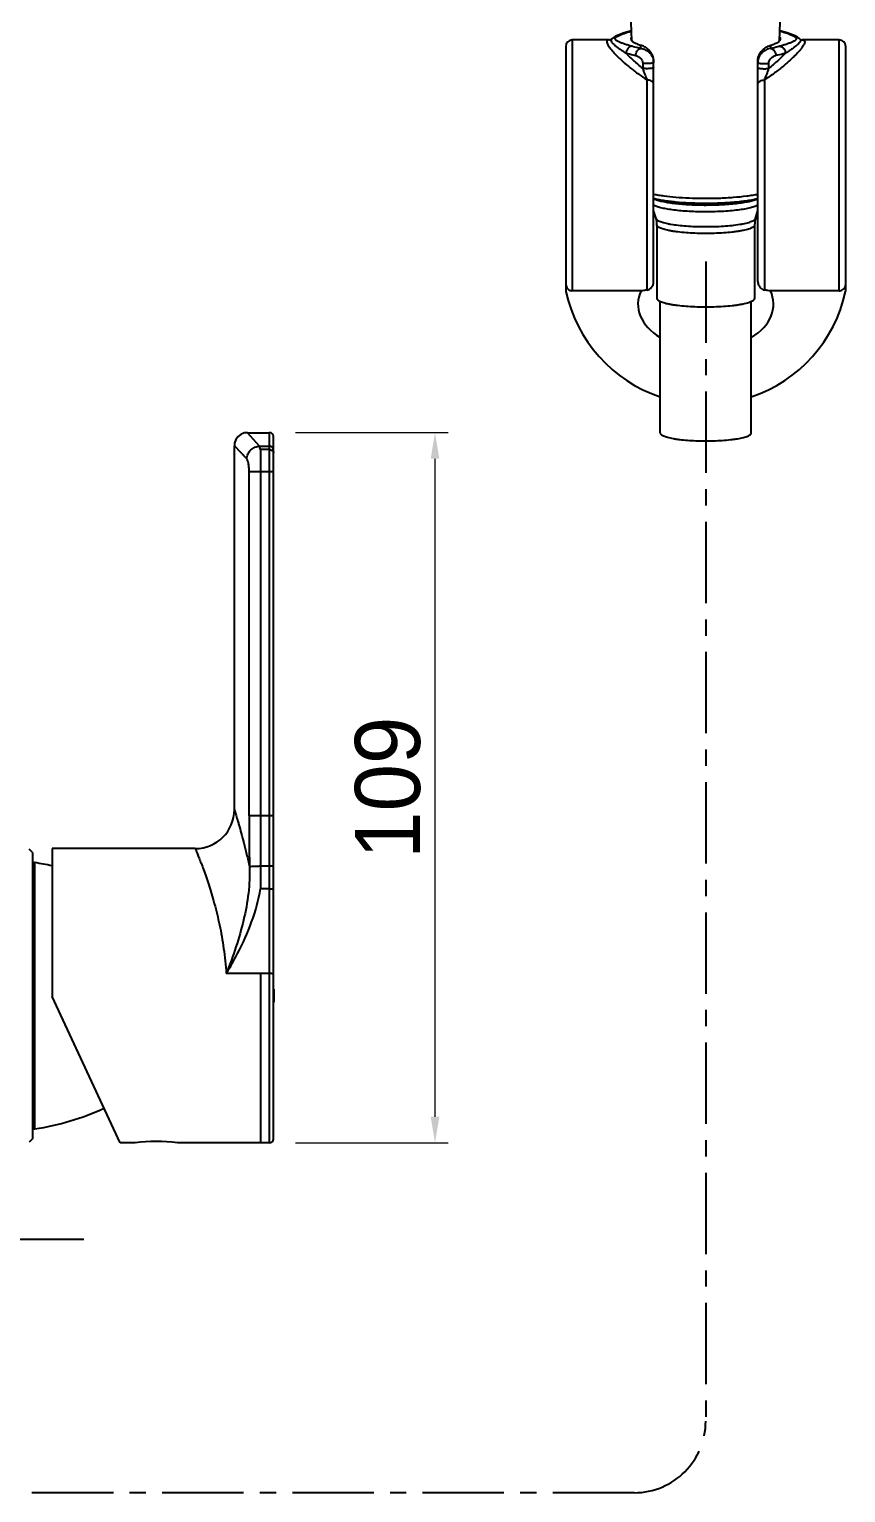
# Model space of a CAD drawing. Extents: x 912 to 2041, y 618 to 1444.
# Drawn here: x 1286.4 to 1411.8, y 733.1 to 957.9 of the extents above; entities that cross this region are included whole.
import ezdxf

# ---------------------------------------------------------------- set-up
doc = ezdxf.new("R2010")
doc.units = 0
doc.header["$LTSCALE"] = 10
doc.header["$MEASUREMENT"] = 0
doc.header["$PDMODE"] = 3
doc.header["$PDSIZE"] = -10
doc.linetypes.add('CENTER', pattern=[2, 1.25, -0.25, 0.25, -0.25])
doc.layers.get('0').update_dxf_attribs({"linetype": 'CONTINUOUS'})
doc.layers.get('DEFPOINTS').update_dxf_attribs({"linetype": 'CONTINUOUS'})
doc.layers.add('DEFAULT_1', color=7, linetype='CENTER')
doc.styles.add('Daelim Dimension', font='H2GTRE.TTF')
doc.dimstyles.new('DEFAULT', dxfattribs={"dimscale": 2, "dimtxt": 2, "dimasz": 2, "dimexe": 0, "dimexo": 2, "dimgap": 1, "dimtad": 1, "dimdec": 1, "dimzin": 9, "dimdsep": 46, "dimtxsty": 'Daelim Dimension', "dimcen": 0.5, "dimclrd": 252, "dimclre": 252, "dimclrt": 3, "dimadec": 1, "dimazin": 0, "dimtfac": 1, "dimtdec": 1, "dimtix": 1, "dimtmove": 0, "dimatfit": 3, "dimfxl": 1, "dimtolj": 1, "dimtzin": 1, "dimlwd": 9, "dimlwe": 9, "dimarcsym": 0})

# ---------------------------------------------------------------- blocks, each defined once
blk = doc.blocks.new('*D6')
at = {"color": 5, "lineweight": 9, "ltscale": 0.5, "transparency": 16777216}
for p, q in [((1327.3, 895.94), (1350.72, 895.94)), ((1348.72, 891.94), (1348.72, 790.84)), ((1327.3, 786.84), (1350.72, 786.84))]:
    blk.add_line(p, q, dxfattribs=at)
at = {"color": 5, "ltscale": 0.5, "transparency": 16777216}
for points in [[(1348.06, 891.94), (1349.39, 891.94), (1348.72, 895.94)], [(1348.06, 790.84), (1349.39, 790.84), (1348.72, 786.84)]]:
    blk.add_solid(points, dxfattribs=at)
at = {"layer": 'DEFPOINTS', "color": 0, "ltscale": 0.5, "transparency": 16777216}
for p in [(1323.3, 895.94), (1323.3, 786.84), (1348.72, 786.84)]:
    blk.add_point(p, dxfattribs=at)
at = {"color": 7, "ltscale": 0.5, "transparency": 16777216, "insert": (1341.49, 841.39), "char_height": 10, "attachment_point": 5, "rotation": 90, "style": 'Daelim Dimension'}
blk.add_mtext('\\A1;109', dxfattribs=at)

msp = doc.modelspace()

# ---------------------------------------------------------------- linework, layer by layer
at = {"color": 7, "linetype": 'Continuous'}
for p, q in [((1378.97, 956.14), (1378.86, 958.99)), ((1401.66, 956.14), (1401.76, 958.99)), ((1375.53, 956.28), (1369.81, 956.28)), ((1375.87, 956.44), (1375.87, 956.44)), ((1376.6, 956.89), (1376.59, 956.89)), ((1404.03, 956.89), (1404.03, 956.89)), ((1404.76, 956.45), (1404.76, 956.45)), ((1405.1, 956.28), (1405.1, 956.28)), ((1410.81, 956.28), (1405.1, 956.28)), ((1368.81, 955.28), (1368.81, 917.84)), ((1411.81, 917.84), (1411.81, 955.28)), ((1382.31, 919.14), (1382.31, 953.06)), ((1398.31, 919.14), (1398.31, 953.06)), ((1382.67, 928.85), (1382.31, 930.08)), ((1397.96, 928.85), (1398.31, 930.08)), ((1382.81, 927.84), (1382.81, 916.57)), ((1397.81, 927.84), (1397.81, 916.57)), ((1380.38, 917.74), (1369.81, 917.74)), ((1410.81, 917.74), (1400.25, 917.74)), ((1383.31, 895.89), (1383.31, 916.11)), ((1397.31, 895.89), (1397.31, 916.11)), ((1319.9, 895.93), (1323.3, 895.93)), ((1323.9, 787.44), (1323.9, 895.34)), ((1317.9, 838.04), (1317.9, 893.93)), ((1321.9, 893.36), (1321.9, 889.99)), ((1321.9, 889.99), (1321.9, 825.88)), ((1286.9, 831.44), (1286.4, 831.94)), ((1311.9, 832.04), (1289.9, 832.04)), ((1289.9, 832.04), (1289.9, 809.33)), ((1286.9, 831.44), (1286.9, 787.44)), ((1323.9, 810.44), (1324, 810.44)), ((1324, 808.44), (1324, 810.44)), ((1300.38, 786.84), (1289.9, 809.33)), ((1323.9, 808.44), (1324, 808.44)), ((1286.9, 787.44), (1286.4, 786.94)), ((1302.65, 786.84), (1300.38, 786.84)), ((1323.3, 786.84), (1309.15, 786.84))]:
    msp.add_line(p, q, dxfattribs=at)
at = {"color": 9, "linetype": 'Continuous'}
for p, q in [((1369.81, 956.28), (1369.81, 917.74)), ((1410.81, 917.74), (1410.81, 956.28)), ((1380.31, 955.47), (1380.31, 954.96)), ((1400.31, 954.96), (1400.31, 955.47)), ((1380.63, 952.68), (1380.63, 951.9)), ((1399.99, 951.9), (1399.99, 952.68)), ((1381.31, 917.85), (1381.31, 950.11)), ((1399.31, 950.11), (1399.31, 917.85)), ((1389.9, 931.94), (1389.99, 931.94)), ((1390.06, 929.86), (1390.01, 929.86)), ((1390.08, 927.59), (1390.14, 927.59)), ((1390.14, 926.53), (1390.09, 926.53)), ((1321.76, 893.88), (1319.9, 895.93)), ((1323.3, 786.84), (1323.3, 895.93)), ((1317.9, 893.93), (1319.8, 891.93)), ((1318.59, 893.2), (1319.8, 891.94)), ((1321.76, 893.88), (1323.3, 893.88)), ((1323.3, 893.36), (1321.9, 893.36)), ((1320.17, 889.99), (1323.9, 889.99)), ((1320.17, 837.05), (1320.17, 889.99)), ((1323.9, 837.05), (1320.17, 837.05)), ((1287.24, 788.99), (1287.24, 829.88)), ((1321.9, 829.37), (1323.3, 829.37)), ((1323.3, 825.88), (1321.9, 825.88)), ((1323.3, 812.85), (1316.66, 812.85)), ((1321.9, 812.85), (1321.9, 786.84))]:
    msp.add_line(p, q, dxfattribs=at)
at = {"color": 7, "linetype": 'Continuous'}
for points in [[(1375.53, 956.28), (1375.57, 956.28), (1375.74, 956.35)], [(1376.6, 956.89), (1376.22, 956.7), (1375.74, 956.35)], [(1378.91, 957.67), (1377.8, 957.36), (1376.59, 956.89)], [(1404.03, 956.89), (1402.82, 957.36), (1401.71, 957.67)], [(1404.76, 956.45), (1404.4, 956.7), (1404.03, 956.89)], [(1404.76, 956.44), (1404.88, 956.36), (1405.06, 956.29), (1405.1, 956.28)], [(1319.9, 895.93), (1319.48, 895.89), (1318.94, 895.69), (1318.48, 895.34), (1318.13, 894.88), (1317.94, 894.34), (1317.9, 893.93)]]:
    msp.add_lwpolyline(points, dxfattribs=at)
for centre, radius, start, end in [((1369.81, 955.28), 1, 90, 180), ((1410.81, 955.28), 1, 0, 90), ((1379.18, 927.84), 3.64, 359.9792, 16.1872), ((1401.46, 927.84), 3.64, 163.8286, 180.0051), ((1369.81, 917.84), 1, 180, 192.1246), ((1390.31, 922.25), 21.97, 192.1246, 251.4257), ((1390.31, 922.25), 21.97, 288.5737, 347.8754), ((1410.81, 917.84), 1, 347.8754, 0), ((1323.3, 895.34), 0.6, 0, 90), ((1311.9, 838.04), 6, 270, 0), ((1287.2, 829.59), 0.3, 81.4203, 180), ((1281.27, 790.31), 40.02, 77.5407, 81.421), ((1281.27, 828.54), 40, 278.5776, 294.5613), ((1287.2, 789.28), 0.3, 180, 278.5797), ((1305.9, 764.47), 22.6, 81.7316, 98.2684), ((1323.3, 787.44), 0.6, 270, 0)]:
    msp.add_arc(centre, radius, start, end, dxfattribs=at)
at = {"color": 9, "linetype": 'Continuous'}
for centre, radius, start, end in [((1397.67, 975.45), 30.16, 234.1906, 234.3619), ((1397.15, 974.72), 29.26, 234.3547, 236.9957), ((1396.42, 973.62), 27.95, 237.0196, 237.2662), ((1976.39, 837.03), 656.22, 179.99803, 180.67654)]:
    msp.add_arc(centre, radius, start, end, dxfattribs=at)
at = {"color": 7, "linetype": 'Continuous'}
for start_param, end_param in [(2.83769, 3.973626), (-0.831822, 0.303903)]:
    msp.add_ellipse((1390.31, 915.67), major_axis=(10.41, 0), ratio=0.664597, start_param=start_param, end_param=end_param, dxfattribs=at)
at = {"color": 9, "linetype": 'Continuous'}
for points, knots in [([(1375.53, 956.28), (1375.49, 956.28), (1375.42, 956.28), (1375.3, 956.25), (1375.2, 956.2), (1375.14, 956.12), (1375.11, 956.05), (1375.11, 955.96), (1375.13, 955.82), (1375.21, 955.62), (1375.37, 955.34), (1375.59, 955.03), (1375.87, 954.67), (1376.22, 954.28), (1376.62, 953.86), (1377.08, 953.41), (1377.77, 952.77), (1378.75, 951.94), (1379.58, 951.31), (1380.02, 950.99)], [0, 0, 0, 0, 0.014505, 0.027033, 0.04736, 0.056566, 0.066198, 0.077028, 0.089613, 0.121173, 0.162147, 0.212672, 0.272382, 0.340697, 0.4169, 0.500248, 0.590013, 0.786011, 1, 1, 1, 1]), ([(1375.87, 956.44), (1375.84, 956.42), (1375.8, 956.37), (1375.76, 956.28), (1375.76, 956.17), (1375.79, 956.06), (1375.86, 955.94), (1375.99, 955.76), (1376.24, 955.53), (1376.6, 955.23), (1377.04, 954.91), (1377.54, 954.57), (1377.89, 954.34), (1378.08, 954.22)], [0, 0, 0, 0, 0.030601, 0.059044, 0.088451, 0.121811, 0.161199, 0.207506, 0.321206, 0.46122, 0.623562, 0.803937, 1, 1, 1, 1]), ([(1378.94, 955.29), (1378.75, 955.35), (1378.39, 955.45), (1377.87, 955.62), (1377.45, 955.76), (1377.15, 955.88), (1376.96, 955.96), (1376.78, 956.05), (1376.64, 956.14), (1376.52, 956.23), (1376.44, 956.32), (1376.4, 956.42), (1376.41, 956.53), (1376.47, 956.62), (1376.53, 956.68), (1376.56, 956.71)], [0, 0, 0, 0, 0.183247, 0.358961, 0.521575, 0.596008, 0.664683, 0.726584, 0.780793, 0.826692, 0.864377, 0.895784, 0.925494, 0.959073, 1, 1, 1, 1]), ([(1376.56, 956.71), (1376.57, 956.71), (1376.6, 956.74), (1376.64, 956.76), (1376.66, 956.78)], [0, 0, 0, 0, 0.236416, 1, 1, 1, 1]), ([(1377.01, 956.97), (1376.97, 956.97), (1376.83, 956.97), (1376.69, 956.94), (1376.6, 956.89)], [0, 0, 0, 0, 0.240349, 1, 1, 1, 1]), ([(1376.66, 956.78), (1376.67, 956.79), (1376.7, 956.8), (1376.72, 956.82), (1376.74, 956.83)], [0, 0, 0, 0, 0.242431, 1, 1, 1, 1]), ([(1376.74, 956.83), (1376.76, 956.84), (1376.85, 956.89), (1376.94, 956.94), (1377.01, 956.97)], [0, 0, 0, 0, 0.23334, 1, 1, 1, 1]), ([(1377.01, 956.97), (1377.14, 957.03), (1377.76, 957.29), (1378.4, 957.49), (1378.91, 957.63)], [0, 0, 0, 0, 0.217592, 1, 1, 1, 1]), ([(1405.1, 956.28), (1405.14, 956.28), (1405.22, 956.27), (1405.32, 956.25), (1405.4, 956.21), (1405.47, 956.16), (1405.5, 956.08), (1405.52, 955.99), (1405.51, 955.89), (1405.46, 955.72), (1405.34, 955.47), (1405.12, 955.13), (1404.82, 954.75), (1404.44, 954.32), (1404, 953.85), (1403.49, 953.36), (1402.92, 952.84), (1402.06, 952.1), (1400.87, 951.16), (1399.85, 950.46), (1399.31, 950.11)], [0, 0, 0, 0, 0.013295, 0.02458, 0.034228, 0.042889, 0.051493, 0.060999, 0.072136, 0.085358, 0.11882, 0.162094, 0.214954, 0.276794, 0.34683, 0.424207, 0.508099, 0.597699, 0.791268, 1, 1, 1, 1]), ([(1404.07, 956.7), (1404.1, 956.68), (1404.16, 956.62), (1404.21, 956.52), (1404.22, 956.42), (1404.18, 956.32), (1404.1, 956.23), (1403.99, 956.14), (1403.84, 956.05), (1403.67, 955.96), (1403.47, 955.88), (1403.17, 955.76), (1402.76, 955.62), (1402.23, 955.45), (1401.87, 955.35), (1401.69, 955.29)], [0, 0, 0, 0, 0.040708, 0.074131, 0.103803, 0.135284, 0.173093, 0.219113, 0.273419, 0.335391, 0.40411, 0.478565, 0.641172, 0.816831, 1, 1, 1, 1]), ([(1401.72, 957.63), (1401.91, 957.58), (1402.55, 957.39), (1403.18, 957.17), (1403.62, 956.97)], [0, 0, 0, 0, 0.284713, 1, 1, 1, 1]), ([(1404.76, 956.45), (1404.78, 956.42), (1404.83, 956.37), (1404.87, 956.28), (1404.87, 956.17), (1404.83, 956.06), (1404.77, 955.94), (1404.63, 955.76), (1404.39, 955.53), (1404.03, 955.23), (1403.59, 954.91), (1403.09, 954.57), (1402.73, 954.33), (1402.55, 954.22)], [0, 0, 0, 0, 0.031042, 0.059533, 0.088822, 0.122069, 0.161409, 0.207715, 0.321448, 0.461263, 0.623533, 0.80469, 1, 1, 1, 1]), ([(1403.62, 956.97), (1403.65, 956.97), (1403.79, 956.97), (1403.93, 956.94), (1404.03, 956.89)], [0, 0, 0, 0, 0.240353, 1, 1, 1, 1]), ([(1403.62, 956.97), (1403.64, 956.96), (1403.73, 956.91), (1403.82, 956.87), (1403.89, 956.83)], [0, 0, 0, 0, 0.266399, 1, 1, 1, 1]), ([(1403.89, 956.83), (1403.89, 956.83), (1403.92, 956.81), (1403.94, 956.8), (1403.96, 956.78)], [0, 0, 0, 0, 0.25719, 1, 1, 1, 1]), ([(1403.96, 956.78), (1403.97, 956.78), (1404.01, 956.75), (1404.04, 956.72), (1404.07, 956.7)], [0, 0, 0, 0, 0.264232, 1, 1, 1, 1]), ([(1378.94, 955.29), (1378.83, 955.28), (1378.66, 955.22), (1378.46, 955.08), (1378.32, 954.94), (1378.21, 954.77), (1378.11, 954.54), (1378.08, 954.34), (1378.08, 954.22)], [0, 0, 0, 0, 0.222598, 0.348276, 0.480402, 0.615757, 0.750262, 1, 1, 1, 1]), ([(1379.56, 953.86), (1379.42, 953.89), (1378.93, 953.99), (1378.43, 954.11), (1378.08, 954.22)], [0, 0, 0, 0, 0.271256, 1, 1, 1, 1]), ([(1380.63, 951.9), (1380.16, 952.28), (1379.29, 953.03), (1378.46, 953.83), (1378.08, 954.22)], [0, 0, 0, 0, 0.526685, 1, 1, 1, 1]), ([(1380.31, 954.96), (1380.19, 954.98), (1379.73, 955.08), (1379.27, 955.19), (1378.94, 955.29)], [0, 0, 0, 0, 0.271256, 1, 1, 1, 1]), ([(1379.56, 953.86), (1379.56, 953.97), (1379.59, 954.21), (1379.7, 954.49), (1379.85, 954.7), (1380.03, 954.86), (1380.2, 954.94), (1380.31, 954.96)], [0, 0, 0, 0, 0.229707, 0.494272, 0.630559, 0.762688, 1, 1, 1, 1]), ([(1379.56, 953.86), (1379.68, 953.83), (1379.94, 953.74), (1380.29, 953.49), (1380.55, 953.13), (1380.63, 952.83), (1380.63, 952.68)], [0, 0, 0, 0, 0.226943, 0.474446, 0.737416, 1, 1, 1, 1]), ([(1380.31, 954.96), (1380.56, 954.93), (1381.06, 954.79), (1381.61, 954.41), (1381.95, 953.99), (1382.15, 953.62), (1382.28, 953.22), (1382.31, 952.95), (1382.31, 952.81)], [0, 0, 0, 0, 0.233406, 0.480917, 0.609504, 0.73975, 0.87037, 1, 1, 1, 1]), ([(1400.31, 954.96), (1400.07, 954.93), (1399.56, 954.79), (1399.02, 954.41), (1398.67, 953.99), (1398.47, 953.62), (1398.34, 953.22), (1398.31, 952.95), (1398.31, 952.81)], [0, 0, 0, 0, 0.233407, 0.480917, 0.609504, 0.73975, 0.87037, 1, 1, 1, 1]), ([(1402.55, 954.22), (1402.17, 953.83), (1401.34, 953.03), (1400.47, 952.28), (1399.99, 951.9)], [0, 0, 0, 0, 0.473322, 1, 1, 1, 1]), ([(1399.99, 952.68), (1399.99, 952.83), (1400.07, 953.13), (1400.34, 953.49), (1400.69, 953.74), (1400.94, 953.83), (1401.07, 953.86)], [0, 0, 0, 0, 0.262591, 0.525564, 0.773062, 1, 1, 1, 1]), ([(1401.69, 955.29), (1401.58, 955.26), (1401.13, 955.13), (1400.67, 955.03), (1400.31, 954.96)], [0, 0, 0, 0, 0.228414, 1, 1, 1, 1]), ([(1400.31, 954.96), (1400.43, 954.94), (1400.59, 954.86), (1400.77, 954.7), (1400.92, 954.49), (1401.04, 954.21), (1401.07, 953.97), (1401.07, 953.86)], [0, 0, 0, 0, 0.237312, 0.369442, 0.505728, 0.770294, 1, 1, 1, 1]), ([(1402.55, 954.22), (1402.44, 954.19), (1401.95, 954.05), (1401.45, 953.94), (1401.07, 953.86)], [0, 0, 0, 0, 0.228414, 1, 1, 1, 1]), ([(1401.69, 955.29), (1401.8, 955.28), (1401.97, 955.22), (1402.16, 955.08), (1402.3, 954.94), (1402.41, 954.77), (1402.52, 954.54), (1402.55, 954.34), (1402.55, 954.22)], [0, 0, 0, 0, 0.222598, 0.348276, 0.480402, 0.615757, 0.750262, 1, 1, 1, 1]), ([(1382.31, 952.81), (1382.31, 952.79), (1382.28, 952.76), (1382.24, 952.74), (1382.17, 952.72), (1382.08, 952.7), (1381.98, 952.68), (1381.85, 952.66), (1381.66, 952.64), (1381.4, 952.63), (1381.11, 952.64), (1380.85, 952.65), (1380.7, 952.67), (1380.63, 952.68)], [0, 0, 0, 0, 0.030259, 0.058022, 0.097027, 0.148436, 0.212077, 0.28705, 0.370972, 0.553254, 0.731342, 0.883395, 1, 1, 1, 1]), ([(1382.31, 952.03), (1382.31, 952), (1382.27, 951.97), (1382.22, 951.95), (1382.14, 951.93), (1382.06, 951.91), (1381.91, 951.88), (1381.7, 951.86), (1381.43, 951.85), (1381.15, 951.85), (1380.88, 951.87), (1380.71, 951.89), (1380.63, 951.9)], [0, 0, 0, 0, 0.037719, 0.070588, 0.113479, 0.165928, 0.227082, 0.370646, 0.532943, 0.700857, 0.860875, 1, 1, 1, 1]), ([(1380.63, 951.9), (1380.67, 951.74), (1380.77, 951.42), (1380.99, 950.83), (1381.18, 950.39), (1381.31, 950.11)], [0, 0, 0, 0, 0.255253, 0.515342, 1, 1, 1, 1]), ([(1398.31, 952.81), (1398.31, 952.79), (1398.34, 952.76), (1398.39, 952.74), (1398.46, 952.72), (1398.54, 952.7), (1398.65, 952.68), (1398.78, 952.66), (1398.97, 952.64), (1399.23, 952.63), (1399.52, 952.64), (1399.78, 952.65), (1399.93, 952.67), (1399.99, 952.68)], [0, 0, 0, 0, 0.030259, 0.058022, 0.097026, 0.148435, 0.212076, 0.287049, 0.370971, 0.553253, 0.731342, 0.883395, 1, 1, 1, 1]), ([(1398.31, 952.03), (1398.31, 952), (1398.35, 951.97), (1398.41, 951.95), (1398.48, 951.93), (1398.57, 951.91), (1398.72, 951.88), (1398.92, 951.86), (1399.2, 951.85), (1399.48, 951.85), (1399.75, 951.87), (1399.92, 951.89), (1399.99, 951.9)], [0, 0, 0, 0, 0.037772, 0.070644, 0.113533, 0.165979, 0.227128, 0.37068, 0.532963, 0.700865, 0.860876, 1, 1, 1, 1]), ([(1399.31, 950.11), (1399.45, 950.39), (1399.64, 950.83), (1399.86, 951.42), (1399.96, 951.74), (1399.99, 951.9)], [0, 0, 0, 0, 0.484655, 0.744744, 1, 1, 1, 1]), ([(1382.31, 949.43), (1382.31, 949.48), (1382.3, 949.58), (1382.23, 949.72), (1382.12, 949.84), (1381.93, 949.98), (1381.65, 950.08), (1381.42, 950.11), (1381.31, 950.11)], [0, 0, 0, 0, 0.108514, 0.224497, 0.349753, 0.482575, 0.75277, 1, 1, 1, 1]), ([(1398.31, 949.43), (1398.31, 949.48), (1398.33, 949.58), (1398.4, 949.72), (1398.51, 949.84), (1398.7, 949.98), (1398.97, 950.08), (1399.2, 950.11), (1399.31, 950.11)], [0, 0, 0, 0, 0.108514, 0.224498, 0.349753, 0.482575, 0.75277, 1, 1, 1, 1]), ([(1390.01, 929.86), (1389.16, 929.86), (1387.91, 929.9), (1386.29, 930.03), (1385.21, 930.15), (1384.26, 930.3), (1383.55, 930.45), (1383.07, 930.58), (1382.77, 930.68), (1382.51, 930.79), (1382.36, 930.86), (1382.29, 930.9)], [0, 0, 0, 0, 0.326448, 0.478592, 0.618524, 0.743014, 0.849321, 0.894978, 0.935363, 0.970371, 1, 1, 1, 1]), ([(1382.31, 932.58), (1382.56, 932.53), (1383.08, 932.43), (1384.22, 932.27), (1385.79, 932.1), (1387.79, 931.98), (1389.19, 931.95), (1389.9, 931.94)], [0, 0, 0, 0, 0.09951, 0.208653, 0.451502, 0.71889, 1, 1, 1, 1]), ([(1382.38, 931.86), (1382.46, 931.82), (1382.64, 931.75), (1383.04, 931.61), (1383.65, 931.46), (1384.48, 931.31), (1385.43, 931.17), (1386.49, 931.06), (1388.04, 930.95), (1389.24, 930.92), (1390.06, 930.91)], [0, 0, 0, 0, 0.034049, 0.072931, 0.164753, 0.274109, 0.398985, 0.536931, 0.685135, 1, 1, 1, 1]), ([(1389.99, 931.94), (1390.78, 931.94), (1392.31, 931.96), (1394.52, 932.08), (1396.25, 932.25), (1397.5, 932.43), (1398.07, 932.53), (1398.34, 932.58)], [0, 0, 0, 0, 0.280194, 0.548629, 0.792402, 0.901369, 1, 1, 1, 1]), ([(1390.06, 930.91), (1390.92, 930.91), (1392.2, 930.93), (1393.85, 931.04), (1394.99, 931.15), (1396.02, 931.28), (1396.91, 931.45), (1397.55, 931.6), (1397.98, 931.75), (1398.17, 931.82), (1398.25, 931.86)], [0, 0, 0, 0, 0.313168, 0.461784, 0.600499, 0.726168, 0.836032, 0.927822, 0.966425, 1, 1, 1, 1]), ([(1398.34, 930.91), (1398.27, 930.87), (1398.11, 930.78), (1397.84, 930.68), (1397.52, 930.57), (1397, 930.43), (1396.24, 930.27), (1395.2, 930.12), (1394.03, 930), (1392.31, 929.88), (1390.97, 929.85), (1390.06, 929.86)], [0, 0, 0, 0, 0.029046, 0.063695, 0.103937, 0.149647, 0.256536, 0.381979, 0.52286, 0.675536, 1, 1, 1, 1]), ([(1382.67, 928.85), (1382.68, 928.81), (1382.72, 928.74), (1382.8, 928.66), (1382.91, 928.58), (1383.09, 928.47), (1383.35, 928.36), (1383.67, 928.25), (1384.05, 928.15), (1384.49, 928.05), (1385.16, 927.93), (1386.11, 927.8), (1387.35, 927.68), (1388.69, 927.61), (1389.61, 927.59), (1390.08, 927.59)], [0, 0, 0, 0, 0.018429, 0.029528, 0.042156, 0.072429, 0.109779, 0.154265, 0.205738, 0.263891, 0.328326, 0.474016, 0.638209, 0.815501, 1, 1, 1, 1]), ([(1390.14, 927.59), (1390.63, 927.59), (1391.59, 927.6), (1393, 927.66), (1394.3, 927.77), (1395.31, 927.9), (1396.02, 928.03), (1396.48, 928.13), (1396.89, 928.23), (1397.23, 928.35), (1397.51, 928.46), (1397.7, 928.57), (1397.82, 928.66), (1397.9, 928.74), (1397.94, 928.8), (1397.96, 928.85)], [0, 0, 0, 0, 0.182284, 0.358789, 0.523216, 0.669736, 0.734682, 0.793345, 0.845284, 0.890154, 0.927764, 0.958147, 0.970763, 0.981804, 1, 1, 1, 1]), ([(1390.09, 926.53), (1389.61, 926.54), (1388.67, 926.56), (1387.32, 926.63), (1386.26, 926.73), (1385.47, 926.84), (1384.94, 926.92), (1384.47, 927.02), (1384.05, 927.12), (1383.68, 927.22), (1383.38, 927.33), (1383.14, 927.45), (1382.98, 927.56), (1382.89, 927.64), (1382.85, 927.71), (1382.82, 927.77), (1382.81, 927.81), (1382.81, 927.84)], [0, 0, 0, 0, 0.188964, 0.370073, 0.536905, 0.613111, 0.683616, 0.747838, 0.805265, 0.855495, 0.898242, 0.933421, 0.961257, 0.972683, 0.982698, 0.991644, 1, 1, 1, 1]), ([(1397.81, 927.84), (1397.81, 927.81), (1397.81, 927.77), (1397.78, 927.7), (1397.73, 927.64), (1397.63, 927.55), (1397.47, 927.44), (1397.21, 927.32), (1396.88, 927.2), (1396.49, 927.09), (1396.05, 926.99), (1395.54, 926.9), (1394.98, 926.81), (1394.15, 926.71), (1393.03, 926.61), (1391.61, 926.54), (1390.64, 926.53), (1390.14, 926.53)], [0, 0, 0, 0, 0.008216, 0.017052, 0.027003, 0.038414, 0.066374, 0.101841, 0.145009, 0.195742, 0.253719, 0.318486, 0.389484, 0.466077, 0.633148, 0.813406, 1, 1, 1, 1]), ([(1319.8, 891.94), (1319.82, 892.17), (1319.93, 892.67), (1320.38, 893.31), (1321.02, 893.75), (1321.52, 893.87), (1321.76, 893.88)], [0, 0, 0, 0, 0.238775, 0.499428, 0.760435, 1, 1, 1, 1]), ([(1321.9, 893.36), (1321.88, 893.46), (1321.84, 893.64), (1321.79, 893.81), (1321.76, 893.88)], [0, 0, 0, 0, 0.591446, 1, 1, 1, 1]), ([(1323.9, 893.3), (1323.9, 893.37), (1323.86, 893.53), (1323.73, 893.72), (1323.53, 893.85), (1323.37, 893.88), (1323.3, 893.88)], [0, 0, 0, 0, 0.246786, 0.495467, 0.746803, 1, 1, 1, 1]), ([(1323.3, 893.36), (1323.45, 893.36), (1323.68, 893.28), (1323.86, 893.05), (1323.9, 892.92), (1323.9, 892.85)], [0, 0, 0, 0, 0.524305, 0.777664, 1, 1, 1, 1]), ([(1320.17, 889.99), (1320.17, 890.21), (1320.15, 890.63), (1320.08, 891.2), (1319.98, 891.6), (1319.89, 891.82), (1319.83, 891.91), (1319.8, 891.94)], [0, 0, 0, 0, 0.333654, 0.628693, 0.855163, 0.938036, 1, 1, 1, 1]), ([(1317.9, 838.04), (1317.9, 838.02), (1317.91, 837.99), (1317.92, 837.94), (1317.95, 837.84), (1318.01, 837.67), (1318.09, 837.41), (1318.19, 837.08), (1318.31, 836.68), (1318.44, 836.21), (1318.66, 835.45), (1318.97, 834.34), (1319.37, 832.85), (1319.8, 831.13), (1320.08, 829.92), (1320.22, 829.28)], [0, 0, 0, 0, 0.004356, 0.009788, 0.017378, 0.038998, 0.069094, 0.107481, 0.153963, 0.208286, 0.270169, 0.415433, 0.587225, 0.782988, 1, 1, 1, 1]), ([(1311.9, 832.04), (1311.9, 832.03), (1311.91, 832.01), (1311.92, 831.98), (1311.94, 831.92), (1311.99, 831.81), (1312.06, 831.65), (1312.14, 831.45), (1312.29, 831.08), (1312.51, 830.53), (1312.82, 829.73), (1313.18, 828.78), (1313.57, 827.68), (1313.98, 826.44), (1314.41, 825.08), (1314.99, 823.04), (1315.67, 820.25), (1316.31, 816.65), (1316.57, 814.14), (1316.66, 812.85)], [0, 0, 0, 0, 0.00127, 0.002852, 0.005063, 0.011357, 0.020129, 0.031353, 0.044975, 0.079182, 0.122258, 0.1736, 0.232579, 0.298539, 0.370827, 0.44878, 0.619102, 0.804545, 1, 1, 1, 1]), ([(1320.22, 829.28), (1320.28, 827.91), (1320.14, 825.14), (1319.37, 821.01), (1318.19, 816.9), (1317.2, 814.2), (1316.66, 812.85)], [0, 0, 0, 0, 0.242337, 0.490052, 0.742754, 1, 1, 1, 1]), ([(1320.22, 829.28), (1320.29, 829.29), (1320.49, 829.31), (1320.87, 829.34), (1321.35, 829.36), (1321.71, 829.37), (1321.9, 829.37)], [0, 0, 0, 0, 0.131951, 0.362472, 0.666611, 1, 1, 1, 1]), ([(1323.9, 829.34), (1323.9, 829.34), (1323.88, 829.35), (1323.85, 829.35), (1323.79, 829.36), (1323.71, 829.36), (1323.62, 829.36), (1323.48, 829.37), (1323.37, 829.37), (1323.3, 829.37)], [0, 0, 0, 0, 0.018722, 0.072648, 0.1658, 0.295136, 0.454653, 0.633149, 1, 1, 1, 1]), ([(1316.66, 812.85), (1317.27, 813.86), (1319.59, 817.93), (1321.35, 822.41), (1321.9, 825.88)], [0, 0, 0, 0, 0.250206, 1, 1, 1, 1]), ([(1323.3, 825.88), (1323.37, 825.88), (1323.48, 825.88), (1323.62, 825.88), (1323.71, 825.87), (1323.79, 825.87), (1323.85, 825.86), (1323.88, 825.85), (1323.9, 825.85), (1323.9, 825.84)], [0, 0, 0, 0, 0.365373, 0.543208, 0.702218, 0.831297, 0.924538, 0.979105, 1, 1, 1, 1]), ([(1323.9, 812.76), (1323.9, 812.77), (1323.88, 812.79), (1323.82, 812.81), (1323.7, 812.83), (1323.51, 812.85), (1323.37, 812.85), (1323.3, 812.85)], [0, 0, 0, 0, 0.034166, 0.095879, 0.311674, 0.628272, 1, 1, 1, 1])]:
    msp.add_open_spline(points, degree=3, knots=knots, dxfattribs=at)
at = {"color": 7, "linetype": 'Continuous'}
for points, knots in [([(1378.91, 956.71), (1378.88, 956.67), (1378.83, 956.59), (1378.81, 956.49), (1378.81, 956.45)], [0, 0, 0, 0, 0.528502, 1, 1, 1, 1]), ([(1378.81, 956.45), (1378.81, 956.4), (1378.84, 956.31), (1378.91, 956.18), (1379.04, 956.05), (1379.21, 955.93), (1379.42, 955.81), (1379.79, 955.64), (1380.1, 955.53), (1380.31, 955.47)], [0, 0, 0, 0, 0.069747, 0.148331, 0.24153, 0.352705, 0.483614, 0.635129, 1, 1, 1, 1]), ([(1400.31, 955.47), (1400.53, 955.53), (1400.84, 955.64), (1401.2, 955.81), (1401.42, 955.93), (1401.59, 956.05), (1401.71, 956.18), (1401.79, 956.31), (1401.81, 956.4), (1401.81, 956.45)], [0, 0, 0, 0, 0.364872, 0.516386, 0.647295, 0.75847, 0.851669, 0.930253, 1, 1, 1, 1]), ([(1401.81, 956.45), (1401.81, 956.49), (1401.8, 956.59), (1401.75, 956.67), (1401.72, 956.71)], [0, 0, 0, 0, 0.471495, 1, 1, 1, 1]), ([(1382.31, 953.06), (1382.31, 953.24), (1382.27, 953.59), (1382.08, 954.06), (1381.81, 954.47), (1381.43, 954.88), (1380.93, 955.23), (1380.51, 955.41), (1380.31, 955.47)], [0, 0, 0, 0, 0.156871, 0.312104, 0.457904, 0.590876, 0.817611, 1, 1, 1, 1]), ([(1398.31, 953.06), (1398.31, 953.24), (1398.36, 953.59), (1398.55, 954.06), (1398.81, 954.47), (1399.2, 954.88), (1399.7, 955.23), (1400.12, 955.41), (1400.31, 955.47)], [0, 0, 0, 0, 0.156871, 0.312104, 0.457904, 0.590875, 0.817611, 1, 1, 1, 1]), ([(1390.02, 931.15), (1389.28, 931.15), (1387.84, 931.19), (1386.08, 931.31), (1384.76, 931.45), (1383.87, 931.57), (1383.05, 931.71), (1382.54, 931.82), (1382.3, 931.88)], [0, 0, 0, 0, 0.286109, 0.556127, 0.681037, 0.79733, 0.903902, 1, 1, 1, 1]), ([(1398.32, 931.87), (1398.06, 931.81), (1397.51, 931.69), (1396.64, 931.55), (1395.67, 931.42), (1394.25, 931.28), (1392.36, 931.17), (1390.81, 931.14), (1390.02, 931.15)], [0, 0, 0, 0, 0.095611, 0.202196, 0.318871, 0.444345, 0.715149, 1, 1, 1, 1]), ([(1368.81, 918.83), (1368.81, 918.73), (1368.84, 918.5), (1368.95, 918.23), (1369.11, 918.03), (1369.28, 917.88), (1369.52, 917.77), (1369.71, 917.74), (1369.81, 917.74)], [0, 0, 0, 0, 0.198566, 0.408288, 0.524905, 0.656732, 0.813489, 1, 1, 1, 1]), ([(1381.31, 917.85), (1381.14, 917.82), (1380.83, 917.77), (1380.52, 917.74), (1380.38, 917.74)], [0, 0, 0, 0, 0.559151, 1, 1, 1, 1]), ([(1381.31, 917.85), (1381.55, 917.9), (1382.07, 918.22), (1382.31, 918.81), (1382.31, 919.14)], [0, 0, 0, 0, 0.41603, 1, 1, 1, 1]), ([(1398.31, 919.14), (1398.31, 918.96), (1398.38, 918.69), (1398.55, 918.39), (1398.72, 918.16), (1398.97, 917.96), (1399.2, 917.88), (1399.31, 917.85)], [0, 0, 0, 0, 0.319404, 0.458548, 0.58549, 0.808361, 1, 1, 1, 1]), ([(1400.25, 917.74), (1400.11, 917.74), (1399.8, 917.77), (1399.49, 917.82), (1399.31, 917.85)], [0, 0, 0, 0, 0.440849, 1, 1, 1, 1]), ([(1410.81, 917.74), (1410.85, 917.74), (1410.99, 917.75), (1411.13, 917.78), (1411.22, 917.83)], [0, 0, 0, 0, 0.269031, 1, 1, 1, 1]), ([(1411.22, 917.83), (1411.34, 917.88), (1411.53, 918.02), (1411.71, 918.29), (1411.8, 918.56), (1411.81, 918.74), (1411.81, 918.83)], [0, 0, 0, 0, 0.304325, 0.553714, 0.780658, 1, 1, 1, 1]), ([(1382.81, 916.57), (1382.81, 916.55), (1382.82, 916.5), (1382.85, 916.44), (1382.89, 916.38), (1382.98, 916.29), (1383.14, 916.18), (1383.38, 916.07), (1383.68, 915.96), (1384.05, 915.85), (1384.47, 915.75), (1384.95, 915.66), (1385.47, 915.57), (1386.26, 915.47), (1387.32, 915.37), (1388.67, 915.29), (1389.61, 915.27), (1390.09, 915.27)], [0, 0, 0, 0, 0.008356, 0.017303, 0.027319, 0.038748, 0.066587, 0.10177, 0.144519, 0.19475, 0.252178, 0.316401, 0.386905, 0.463108, 0.629935, 0.811041, 1, 1, 1, 1]), ([(1390.09, 915.27), (1390.58, 915.27), (1391.56, 915.28), (1392.99, 915.34), (1394.12, 915.44), (1394.96, 915.54), (1395.52, 915.63), (1396.03, 915.72), (1396.48, 915.83), (1396.88, 915.94), (1397.2, 916.05), (1397.46, 916.17), (1397.63, 916.28), (1397.73, 916.37), (1397.78, 916.44), (1397.81, 916.5), (1397.81, 916.55), (1397.81, 916.57)], [0, 0, 0, 0, 0.186269, 0.366413, 0.533516, 0.610163, 0.681229, 0.746072, 0.804125, 0.854926, 0.898151, 0.933655, 0.96163, 0.973039, 0.982981, 0.991802, 1, 1, 1, 1]), ([(1383.31, 895.89), (1383.31, 895.87), (1383.32, 895.83), (1383.34, 895.77), (1383.39, 895.71), (1383.47, 895.63), (1383.62, 895.53), (1383.84, 895.42), (1384.12, 895.32), (1384.46, 895.22), (1384.86, 895.12), (1385.3, 895.04), (1385.79, 894.96), (1386.53, 894.86), (1387.52, 894.77), (1388.78, 894.7), (1389.66, 894.68), (1390.1, 894.67)], [0, 0, 0, 0, 0.008356, 0.0173, 0.027316, 0.03874, 0.066571, 0.101746, 0.144492, 0.194718, 0.252146, 0.316365, 0.386872, 0.463078, 0.629913, 0.811031, 1, 1, 1, 1]), ([(1390.1, 894.67), (1390.57, 894.67), (1391.48, 894.68), (1392.81, 894.74), (1393.87, 894.84), (1394.65, 894.93), (1395.17, 895.01), (1395.65, 895.1), (1396.07, 895.19), (1396.44, 895.3), (1396.74, 895.4), (1396.99, 895.52), (1397.14, 895.62), (1397.23, 895.7), (1397.28, 895.76), (1397.31, 895.83), (1397.31, 895.87), (1397.31, 895.89)], [0, 0, 0, 0, 0.186254, 0.366388, 0.533484, 0.610129, 0.681194, 0.746037, 0.80409, 0.854899, 0.898125, 0.93364, 0.961619, 0.973034, 0.98298, 0.991801, 1, 1, 1, 1])]:
    msp.add_open_spline(points, degree=3, knots=knots, dxfattribs=at)
at = {"layer": 'DEFAULT_1', "color": 1, "linetype": 'CENTER'}
for p, q in [((1390.31, 922.25), (1390.31, 744.09)), ((1294.8, 771.99), (1205.99, 771.99)), ((1379.31, 733.09), (1186.4, 733.09))]:
    msp.add_line(p, q, dxfattribs=at)
msp.add_arc((1379.31, 744.09), 11, 270, 0, dxfattribs=at)

# ---------------------------------------------------------------- dimensions: what is measured, and where the dimension line sits
at = {"color": 5, "ltscale": 0.5}
dim = msp.add_linear_dim(base=(1348.72, 786.84), p1=(1323.3, 895.93), p2=(1323.3, 786.84), angle=90, dimstyle='DEFAULT', override={"dimtxt": 5, "dimexe": 1, "dimdec": 0, "dimclrd": 5, "dimclre": 5, "dimclrt": 7}, dxfattribs=at)
dim.commit()
dim.dimension.update_dxf_attribs({"geometry": '*D6', "text_midpoint": (1341.49, 841.39)})

doc.saveas('drawing.dxf')
